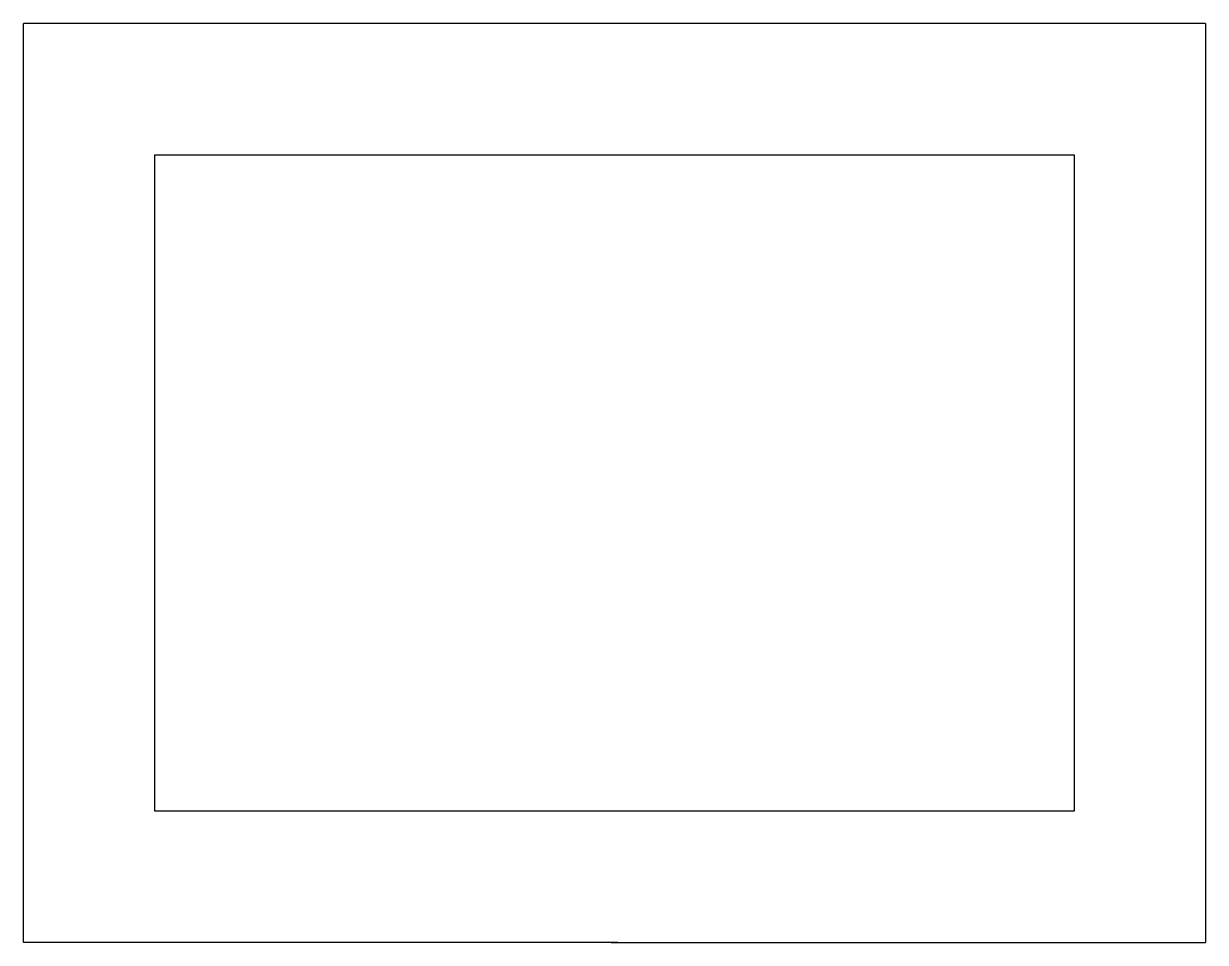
# Model space of a CAD drawing. Header units: millimetres. Extents: x 10 to 100, y 10 to 80.
import ezdxf

# ---------------------------------------------------------------- set-up
doc = ezdxf.new("R2010")
doc.units = ezdxf.units.MM
doc.layers.add('CUT', color=7, linetype='Continuous')

msp = doc.modelspace()

# ---------------------------------------------------------------- linework, layer by layer
at = {"layer": 'CUT'}
for p, q in [((100, 80), (10, 80)), ((10, 10), (10, 80)), ((100, 80), (100, 10)), ((20, 70), (90, 70)), ((20, 20), (20, 70)), ((90, 70), (90, 20)), ((90, 20), (20, 20)), ((55.25, 10), (10, 10)), ((54.75, 10), (100, 10))]:
    msp.add_line(p, q, dxfattribs=at)

doc.saveas('drawing.dxf')
